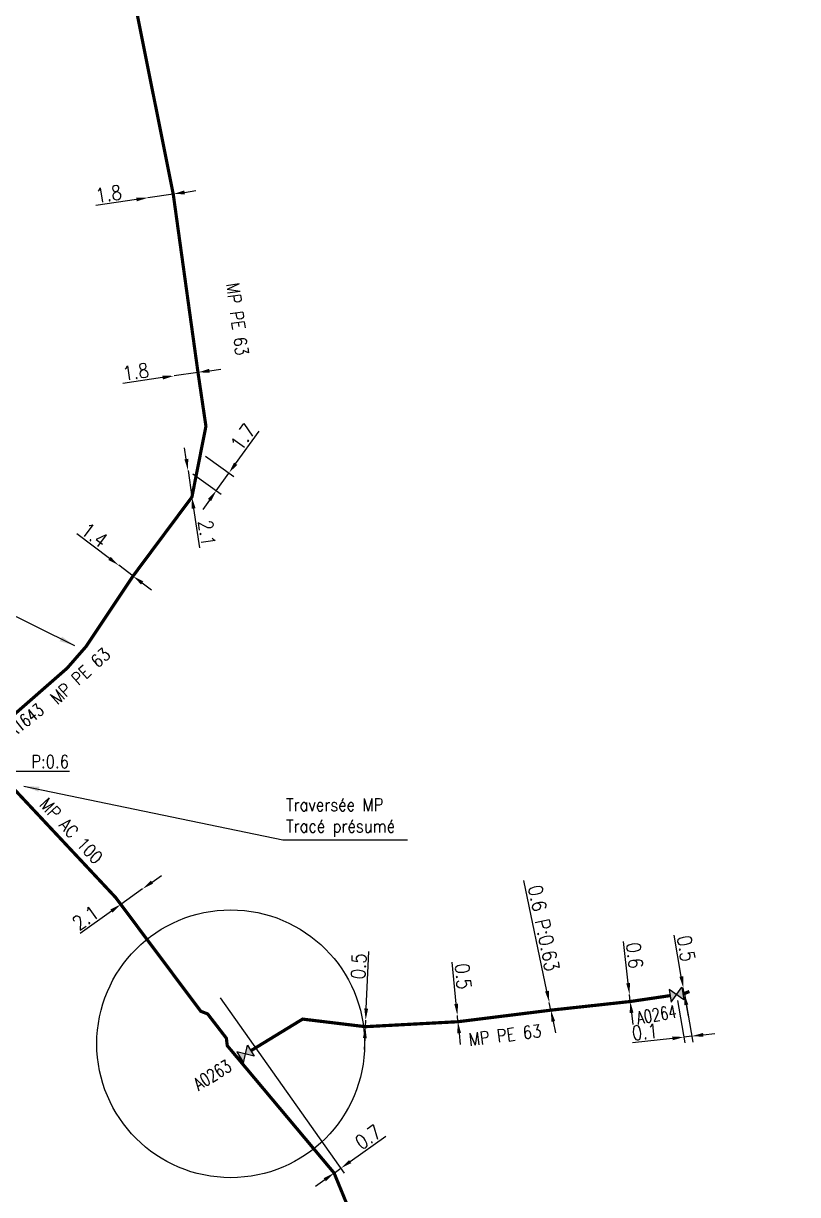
# Model space of a CAD drawing. Header units: millimetres. Extents: x 185000 to 186031, y 127990 to 129000.
# Drawn here: x 185581.7 to 185642.3, y 128147.2 to 128238.7 of the extents above; entities that cross this region are included whole.
import ezdxf
from ezdxf.enums import TextEntityAlignment as Align

# ---------------------------------------------------------------- set-up
doc = ezdxf.new("R2010")
doc.units = ezdxf.units.MM
doc.header["$PDMODE"] = 34
doc.layers.get('0').update_dxf_attribs({"linetype": 'CONTINUOUS'})
doc.layers.get('DEFPOINTS').update_dxf_attribs({"linetype": 'CONTINUOUS'})
for name, color, linetype in [('G_120', 4, 'CONTINUOUS'), ('G_300', 7, 'CONTINUOUS'), ('G_900', 7, 'CONTINUOUS')]:
    doc.layers.add(name, color=color, linetype=linetype)
doc.styles.get("Standard").update_dxf_attribs({"font": 'romans.shx', "width": 0.85})
doc.linetypes.add('G_typB_AP', pattern='A,5,-0.3,["o",Standard,S=1.5,R=0,X=0,Y=-0.5],-1.65', length=6.95)
doc.linetypes.add('G_TYPB_PE', pattern='A,5,-0.3,["o",Standard,S=1.5,R=0,X=0,Y=-0.5],-1.65', length=6.95)
doc.dimstyles.get("Standard").update_dxf_attribs({"dimtxt": 1.5, "dimasz": 1.2, "dimexe": 0.625, "dimexo": 0.625, "dimgap": 0.25, "dimtad": 1, "dimdec": 1, "dimzin": 0, "dimdsep": 46, "dimtxsty": 'Standard', "dimcen": -0.5, "dimadec": 0, "dimazin": 0, "dimtfac": 1, "dimtdec": 1, "dimtmove": 0, "dimatfit": 3, "dimfxl": 0, "dimtolj": 1, "dimtzin": 0, "dimarcsym": 0})

# ---------------------------------------------------------------- blocks, each defined once
blk = doc.blocks.new('G_300_04')
at = {"linetype": 'Continuous'}
h = blk.add_hatch(color=0, dxfattribs=at)
h.paths.add_polyline_path([(-0.5, 0.5), (-0.5, -0.5), (0, 0)])
h.paths.add_polyline_path([(0.5, 0.5), (0, 0), (0.5, -0.5)])
at = {"color": 0, "linetype": 'Continuous', "flags": 128}
blk.add_lwpolyline([(-0.5, -0.5), (0.5, 0.5), (0.5, -0.5), (-0.5, 0.5)], close=True, dxfattribs=at)
at = {"color": 0, "linetype": 'Continuous', "width": 0.75}
blk.add_attdef('NUM', text='', height=1, dxfattribs=at).set_placement((0, 1.782), align=Align.MIDDLE_CENTER)
at = {"color": 0, "linetype": 'Continuous', "width": 0.75, "flags": 3}
for tag, p in [('DEF_LEG', (0, -5)), ('DEF_COUP', (0, -7.5)), ('DEF_TYPE', (0, -10))]:
    blk.add_attdef(tag, text='', height=1.2, dxfattribs=at).set_placement(p, align=Align.MIDDLE)
blk = doc.blocks.new('*D409')
at = {"layer": 'DEFPOINTS', "color": 0, "linetype": 'Continuous', "transparency": 16777216}
for p in [(185615.645, 128161.167), (185615.645, 128161.167), (185615.693, 128160.669)]:
    blk.add_point(p, dxfattribs=at)
at = {"layer": 'G_120', "color": 0, "linetype": 'Continuous', "lineweight": -2, "transparency": 16777216}
for p, q in [((185615.558, 128162.062), (185615.241, 128165.326)), ((185615.693, 128160.669), (185615.645, 128161.167)), ((185615.78, 128159.773), (185615.867, 128158.877))]:
    blk.add_line(p, q, dxfattribs=at)
at = {"layer": 'G_120', "color": 0, "linetype": 'Continuous', "transparency": 16777216}
for points in [[(185615.707, 128162.077), (185615.409, 128162.048), (185615.645, 128161.167)], [(185615.93, 128159.788), (185615.631, 128159.759), (185615.693, 128160.669)]]:
    blk.add_solid(points, dxfattribs=at)
at = {"layer": 'G_120', "color": 0, "linetype": 'Continuous', "transparency": 16777216, "insert": (185616.103, 128164.214), "char_height": 1.125, "attachment_point": 5, "rotation": 275.54882}
blk.add_mtext('\\A1;0.5', dxfattribs=at)
blk = doc.blocks.new('*D410')
at = {"layer": 'DEFPOINTS', "color": 0, "linetype": 'Continuous', "transparency": 16777216}
for p in [(185608.475, 128160.801), (185608.475, 128160.801), (185608.45, 128160.281)]:
    blk.add_point(p, dxfattribs=at)
at = {"layer": 'G_120', "color": 0, "linetype": 'Continuous', "lineweight": -2, "transparency": 16777216}
for p, q in [((185608.518, 128161.7), (185608.732, 128166.163)), ((185608.45, 128160.281), (185608.475, 128160.801)), ((185608.407, 128159.382), (185608.364, 128158.484))]:
    blk.add_line(p, q, dxfattribs=at)
at = {"layer": 'G_120', "color": 0, "linetype": 'Continuous', "transparency": 16777216}
for points in [[(185608.368, 128161.707), (185608.668, 128161.693), (185608.475, 128160.801)], [(185608.257, 128159.39), (185608.557, 128159.375), (185608.45, 128160.281)]]:
    blk.add_solid(points, dxfattribs=at)
at = {"layer": 'G_120', "color": 0, "linetype": 'Continuous', "transparency": 16777216, "insert": (185607.925, 128165.011), "char_height": 1.125, "attachment_point": 5, "rotation": 87.25788}
blk.add_mtext('\\A1;0.5', dxfattribs=at)
blk = doc.blocks.new('*D411')
at = {"layer": 'DEFPOINTS', "color": 0, "linetype": 'Continuous', "transparency": 16777216}
for p in [(185622.836, 128162.18), (185622.836, 128162.18), (185622.962, 128161.573)]:
    blk.add_point(p, dxfattribs=at)
at = {"layer": 'G_120', "color": 0, "linetype": 'Continuous', "lineweight": -2, "transparency": 16777216}
for p, q in [((185622.653, 128163.061), (185620.855, 128171.71)), ((185622.962, 128161.573), (185622.836, 128162.18)), ((185623.145, 128160.692), (185623.328, 128159.811))]:
    blk.add_line(p, q, dxfattribs=at)
at = {"layer": 'G_120', "color": 0, "linetype": 'Continuous', "transparency": 16777216}
for points in [[(185622.799, 128163.092), (185622.506, 128163.031), (185622.836, 128162.18)], [(185623.292, 128160.722), (185622.998, 128160.661), (185622.962, 128161.573)]]:
    blk.add_solid(points, dxfattribs=at)
at = {"layer": 'G_120', "color": 0, "linetype": 'Continuous', "transparency": 16777216, "insert": (185622.397, 128167.979), "char_height": 1.125, "attachment_point": 5, "rotation": 281.74008}
blk.add_mtext('\\A1;0.6 P:0.63', dxfattribs=at)
blk = doc.blocks.new('*D412')
at = {"layer": 'DEFPOINTS', "color": 0, "linetype": 'Continuous', "transparency": 16777216}
for p in [(185633.318, 128163.316), (185633.318, 128163.316), (185633.396, 128162.873)]:
    blk.add_point(p, dxfattribs=at)
at = {"layer": 'G_120', "color": 0, "linetype": 'Continuous', "lineweight": -2, "transparency": 16777216}
for p, q in [((185633.161, 128164.202), (185632.592, 128167.431)), ((185633.396, 128162.873), (185633.318, 128163.316)), ((185633.553, 128161.986), (185633.709, 128161.1))]:
    blk.add_line(p, q, dxfattribs=at)
at = {"layer": 'G_120', "color": 0, "linetype": 'Continuous', "transparency": 16777216}
for points in [[(185633.309, 128164.228), (185633.014, 128164.176), (185633.318, 128163.316)], [(185633.7, 128162.012), (185633.405, 128161.96), (185633.396, 128162.873)]]:
    blk.add_solid(points, dxfattribs=at)
at = {"layer": 'G_120', "color": 0, "linetype": 'Continuous', "transparency": 16777216, "insert": (185633.537, 128166.39), "char_height": 1.125, "attachment_point": 5, "rotation": 280.01054}
blk.add_mtext('\\A1;0.5', dxfattribs=at)
blk = doc.blocks.new('*D413')
at = {"layer": 'DEFPOINTS', "color": 0, "linetype": 'Continuous', "transparency": 16777216}
for p in [(185633.318, 128163.316), (185632.783, 128162.782), (185633.984, 128159.54)]:
    blk.add_point(p, dxfattribs=at)
at = {"layer": 'G_300', "color": 0, "linetype": 'Continuous', "lineweight": -2, "transparency": 16777216}
for p, q in [((185632.864, 128162.32), (185633.449, 128159.007)), ((185633.4, 128162.853), (185634.066, 128159.078)), ((185633.984, 128159.54), (185633.368, 128159.469)), ((185634.879, 128159.642), (185635.773, 128159.745)), ((185632.473, 128159.367), (185629.346, 128159.01))]:
    blk.add_line(p, q, dxfattribs=at)
at = {"layer": 'G_300', "color": 0, "linetype": 'Continuous', "transparency": 16777216}
for points in [[(185632.456, 128159.516), (185632.49, 128159.218), (185633.368, 128159.469)], [(185634.862, 128159.791), (185634.896, 128159.493), (185633.984, 128159.54)]]:
    blk.add_solid(points, dxfattribs=at)
at = {"layer": 'G_300', "color": 0, "linetype": 'Continuous', "transparency": 16777216, "insert": (185630.307, 128159.874), "char_height": 1.125, "attachment_point": 5, "rotation": 6.52514}
blk.add_mtext('\\A1;0.1', dxfattribs=at)
blk = doc.blocks.new('*D414')
at = {"layer": 'DEFPOINTS', "color": 0, "linetype": 'Continuous', "transparency": 16777216}
for p in [(185596.824, 128162.924), (185606.005, 128148.838), (185606.523, 128149.207)]:
    blk.add_point(p, dxfattribs=at)
at = {"layer": 'G_120', "color": 0, "linetype": 'Continuous', "lineweight": -2, "transparency": 16777216}
for p, q in [((185597.094, 128162.541), (185606.794, 128148.825)), ((185607.256, 128149.73), (185610.064, 128151.732)), ((185606.005, 128148.838), (185606.523, 128149.207)), ((185605.272, 128148.316), (185604.539, 128147.793))]:
    blk.add_line(p, q, dxfattribs=at)
at = {"layer": 'G_120', "color": 0, "linetype": 'Continuous', "transparency": 16777216}
for points in [[(185607.169, 128149.852), (185607.343, 128149.608), (185606.523, 128149.207)], [(185605.185, 128148.438), (185605.359, 128148.194), (185606.005, 128148.838)]]:
    blk.add_solid(points, dxfattribs=at)
at = {"layer": 'G_120', "color": 0, "linetype": 'Continuous', "transparency": 16777216, "insert": (185608.661, 128151.652), "char_height": 1.125, "attachment_point": 5, "rotation": 35.48358}
blk.add_mtext('\\A1;0.7', dxfattribs=at)
blk = doc.blocks.new('*D434')
at = {"layer": 'DEFPOINTS', "color": 0, "linetype": 'Continuous', "transparency": 16777216}
for p in [(185629.106, 128162.795), (185629.106, 128162.795), (185629.168, 128162.249)]:
    blk.add_point(p, dxfattribs=at)
at = {"layer": 'G_120', "color": 0, "linetype": 'Continuous', "lineweight": -2, "transparency": 16777216}
for p, q in [((185629.003, 128163.69), (185628.631, 128166.947)), ((185629.168, 128162.249), (185629.106, 128162.795)), ((185629.271, 128161.355), (185629.373, 128160.461))]:
    blk.add_line(p, q, dxfattribs=at)
at = {"layer": 'G_120', "color": 0, "linetype": 'Continuous', "transparency": 16777216}
for points in [[(185629.152, 128163.707), (185628.854, 128163.673), (185629.106, 128162.795)], [(185629.42, 128161.372), (185629.122, 128161.338), (185629.168, 128162.249)]]:
    blk.add_solid(points, dxfattribs=at)
at = {"layer": 'G_120', "color": 0, "linetype": 'Continuous', "transparency": 16777216, "insert": (185629.511, 128165.851), "char_height": 1.125, "attachment_point": 5, "rotation": 276.52575}
blk.add_mtext('\\A1;0.6', dxfattribs=at)
blk = doc.blocks.new('*D441')
at = {"layer": 'DEFPOINTS', "color": 0, "linetype": 'Continuous', "transparency": 16777216}
for p in [(185589.16, 128196.359), (185589.16, 128196.359), (185590.279, 128195.518)]:
    blk.add_point(p, dxfattribs=at)
at = {"layer": 'G_120', "color": 0, "linetype": 'Continuous', "lineweight": -2, "transparency": 16777216}
for p, q in [((185588.44, 128196.899), (185585.891, 128198.813)), ((185590.279, 128195.518), (185589.16, 128196.359)), ((185590.999, 128194.978), (185591.719, 128194.437))]:
    blk.add_line(p, q, dxfattribs=at)
at = {"layer": 'G_120', "color": 0, "linetype": 'Continuous', "transparency": 16777216}
for points in [[(185588.53, 128197.019), (185588.35, 128196.779), (185589.16, 128196.359)], [(185591.089, 128195.098), (185590.909, 128194.858), (185590.279, 128195.518)]]:
    blk.add_solid(points, dxfattribs=at)
at = {"layer": 'G_120', "color": 0, "linetype": 'Continuous', "transparency": 16777216, "insert": (185587.256, 128198.726), "char_height": 1.125, "attachment_point": 5, "rotation": 323.09377}
blk.add_mtext('\\A1;1.4', dxfattribs=at)
blk = doc.blocks.new('*D442')
at = {"layer": 'DEFPOINTS', "color": 0, "linetype": 'Continuous', "transparency": 16777216}
for p in [(185594.58, 128203.775), (185594.58, 128203.775), (185594.886, 128201.698)]:
    blk.add_point(p, dxfattribs=at)
at = {"layer": 'G_120', "color": 0, "linetype": 'Continuous', "lineweight": -2, "transparency": 16777216}
for p, q in [((185594.448, 128204.665), (185594.317, 128205.556)), ((185594.58, 128203.775), (185594.886, 128201.698)), ((185595.017, 128200.807), (185595.472, 128197.727))]:
    blk.add_line(p, q, dxfattribs=at)
at = {"layer": 'G_120', "color": 0, "linetype": 'Continuous', "transparency": 16777216}
for points in [[(185594.597, 128204.687), (185594.3, 128204.644), (185594.58, 128203.775)], [(185595.166, 128200.829), (185594.869, 128200.785), (185594.886, 128201.698)]]:
    blk.add_solid(points, dxfattribs=at)
at = {"layer": 'G_120', "color": 0, "linetype": 'Continuous', "transparency": 16777216, "insert": (185596.06, 128198.878), "char_height": 1.125, "attachment_point": 5, "rotation": 278.38937}
blk.add_mtext('\\A1;2.1', dxfattribs=at)
blk = doc.blocks.new('*D443')
at = {"layer": 'DEFPOINTS', "color": 0, "linetype": 'Continuous', "transparency": 16777216}
for p in [(185591.033, 128171.063), (185591.033, 128171.063), (185589.323, 128169.844)]:
    blk.add_point(p, dxfattribs=at)
at = {"layer": 'G_120', "color": 0, "linetype": 'Continuous', "lineweight": -2, "transparency": 16777216}
for p, q in [((185591.766, 128171.586), (185592.499, 128172.108)), ((185591.033, 128171.063), (185589.323, 128169.844)), ((185588.59, 128169.322), (185586.143, 128167.577))]:
    blk.add_line(p, q, dxfattribs=at)
at = {"layer": 'G_120', "color": 0, "linetype": 'Continuous', "transparency": 16777216}
for points in [[(185591.679, 128171.708), (185591.853, 128171.464), (185591.033, 128171.063)], [(185588.503, 128169.444), (185588.677, 128169.2), (185589.323, 128169.844)]]:
    blk.add_solid(points, dxfattribs=at)
at = {"layer": 'G_120', "color": 0, "linetype": 'Continuous', "transparency": 16777216, "insert": (185586.565, 128168.799), "char_height": 1.125, "attachment_point": 5, "rotation": 35.48358}
blk.add_mtext('\\A1;2.1', dxfattribs=at)
blk = doc.blocks.new('*D444')
at = {"layer": 'DEFPOINTS', "color": 0, "linetype": 'Continuous', "transparency": 16777216}
for p in [(185593.489, 128211.172), (185593.489, 128211.172), (185595.36, 128211.445)]:
    blk.add_point(p, dxfattribs=at)
at = {"layer": 'G_120', "color": 0, "linetype": 'Continuous', "lineweight": -2, "transparency": 16777216}
for p, q in [((185596.251, 128211.575), (185597.141, 128211.705)), ((185592.598, 128211.041), (185589.489, 128210.587)), ((185595.36, 128211.445), (185593.489, 128211.172))]:
    blk.add_line(p, q, dxfattribs=at)
at = {"layer": 'G_120', "color": 0, "linetype": 'Continuous', "transparency": 16777216}
for points in [[(185596.229, 128211.723), (185596.272, 128211.427), (185595.36, 128211.445)], [(185592.577, 128211.19), (185592.62, 128210.893), (185593.489, 128211.172)]]:
    blk.add_solid(points, dxfattribs=at)
at = {"layer": 'G_120', "color": 0, "linetype": 'Continuous', "transparency": 16777216, "insert": (185590.49, 128211.491), "char_height": 1.125, "attachment_point": 5, "rotation": 8.31098}
blk.add_mtext('\\A1;1.8', dxfattribs=at)
blk = doc.blocks.new('*D445')
at = {"layer": 'DEFPOINTS', "color": 0, "linetype": 'Continuous', "transparency": 16777216}
for p in [(185593.424, 128225.394), (185591.435, 128225.099), (185591.435, 128225.099)]:
    blk.add_point(p, dxfattribs=at)
at = {"layer": 'G_120', "color": 0, "linetype": 'Continuous', "lineweight": -2, "transparency": 16777216}
for p, q in [((185593.424, 128225.394), (185591.435, 128225.099)), ((185594.315, 128225.525), (185595.205, 128225.657)), ((185590.544, 128224.968), (185587.369, 128224.498))]:
    blk.add_line(p, q, dxfattribs=at)
at = {"layer": 'G_120', "color": 0, "linetype": 'Continuous', "transparency": 16777216}
for points in [[(185594.293, 128225.674), (185594.337, 128225.377), (185593.424, 128225.394)], [(185590.522, 128225.116), (185590.566, 128224.819), (185591.435, 128225.099)]]:
    blk.add_solid(points, dxfattribs=at)
at = {"layer": 'G_120', "color": 0, "linetype": 'Continuous', "transparency": 16777216, "insert": (185588.368, 128225.404), "char_height": 1.125, "attachment_point": 5, "rotation": 8.41439}
blk.add_mtext('\\A1;1.8', dxfattribs=at)
blk = doc.blocks.new('*D447')
at = {"layer": 'DEFPOINTS', "color": 0, "linetype": 'Continuous', "transparency": 16777216}
for p in [(185595.57, 128205.157), (185594.58, 128203.775), (185596.789, 128202.191)]:
    blk.add_point(p, dxfattribs=at)
at = {"layer": 'G_120', "color": 0, "linetype": 'Continuous', "lineweight": -2, "transparency": 16777216}
for p, q in [((185598.304, 128204.304), (185600.134, 128206.858)), ((185595.951, 128204.884), (185598.16, 128203.3)), ((185594.961, 128203.502), (185597.17, 128201.918)), ((185596.789, 128202.191), (185597.779, 128203.573)), ((185596.265, 128201.46), (185595.74, 128200.728))]:
    blk.add_line(p, q, dxfattribs=at)
at = {"layer": 'G_120', "color": 0, "linetype": 'Continuous', "transparency": 16777216}
for points in [[(185598.182, 128204.392), (185598.426, 128204.217), (185597.779, 128203.573)], [(185596.143, 128201.547), (185596.386, 128201.372), (185596.789, 128202.191)]]:
    blk.add_solid(points, dxfattribs=at)
at = {"layer": 'G_120', "color": 0, "linetype": 'Continuous', "transparency": 16777216, "insert": (185598.872, 128206.384), "char_height": 1.125, "attachment_point": 5, "rotation": 54.36444}
blk.add_mtext('\\A1;1.7', dxfattribs=at)

msp = doc.modelspace()

# ---------------------------------------------------------------- linework, layer by layer
at = {"layer": 'G_120', "linetype": 'G_TYPB_PE', "ltscale": 0.5, "const_width": 0.25}
for points in [[(185579.736, 128183.598), (185585.125, 128188.313), (185586.613, 128190.019), (185590.279, 128195.518), (185594.886, 128201.698), (185595.57, 128205.157), (185595.981, 128207.237), (185595.36, 128211.445), (185593.424, 128225.394), (185589.583, 128244.541), (185589.503, 128251.852), (185589.738, 128258.593), (185589.924, 128263.906), (185590.364, 128266.841), (185591.121, 128269.912), (185591.185, 128270.17)], [(185599.503, 128158.405), (185600.27, 128158.874), (185603.542, 128160.873), (185608.45, 128160.281), (185615.693, 128160.669), (185622.962, 128161.573), (185622.962, 128161.573), (185629.168, 128162.249), (185632.292, 128162.71)]]:
    msp.add_lwpolyline(points, dxfattribs=at)
at = {"layer": 'G_120', "linetype": 'G_typB_AP', "ltscale": 0.5, "const_width": 0.25}
msp.add_lwpolyline([(185577.385, 128182.698), (185588.925, 128170.377), (185588.925, 128170.377), (185588.925, 128170.377), (185589.323, 128169.844), (185595.305, 128161.85), (185595.575, 128161.489), (185596.117, 128161.277), (185596.85, 128160.326), (185597.582, 128159.376), (185597.649, 128158.797), (185598.495, 128157.789), (185606.005, 128148.838), (185615.12, 128126.639), (185615.12, 128126.639), (185624.339, 128104.481), (185626.391, 128100.318), (185628.96, 128094.894), (185630.826, 128093.301), (185630.826, 128093.301), (185641.217, 128087.367), (185641.217, 128087.367), (185642.129, 128086.846)], dxfattribs=at)
at = {"layer": 'G_120', "linetype": 'G_TYPB_PE', "ltscale": 0.5, "const_width": 0.25, "flags": 128}
msp.add_lwpolyline([(185633.281, 128162.856), (185633.396, 128162.873), (185633.792, 128163.031)], dxfattribs=at)
at = {"layer": 'G_120', "linetype": 'G_typB_AP', "ltscale": 0.5, "const_width": 0.25, "flags": 128}
msp.add_lwpolyline([(185598.495, 128157.789), (185598.649, 128157.883)], dxfattribs=at)
at = {"layer": 'G_900', "ltscale": 0.5}
msp.add_circle((185597.921, 128158.945), 10.473, dxfattribs=at)

# ---------------------------------------------------------------- block references
at = {"layer": 'G_300', "ltscale": 0.5}
ref = msp.add_blockref('G_300_04', (185579.361, 128183.273), dxfattribs=dict(at, rotation=38.79796250193546))
ref.add_attrib('NUM', 'A1643', dxfattribs={"layer": '0', "color": 0, "linetype": 'Continuous', "height": 1, "rotation": 38.79796, "width": 0.75}).set_placement((185581.87, 128184.257), align=Align.MIDDLE_CENTER)
ref = msp.add_blockref('G_300_04', (185632.783, 128162.782), dxfattribs=dict(at, rotation=10.01053681596284))
ref.add_attrib('NUM', 'A0264', dxfattribs={"layer": '0', "color": 0, "linetype": 'Continuous', "height": 1, "rotation": 10.01054, "width": 0.75}).set_placement((185631.215, 128161.222), align=Align.MIDDLE_CENTER)
ref = msp.add_blockref('G_300_04', (185599.076, 128158.144), dxfattribs=dict(at, rotation=31.7964519248548))
ref.add_attrib('NUM', 'A0263', dxfattribs={"layer": '0', "color": 0, "linetype": 'Continuous', "height": 1, "rotation": 31.79645, "width": 0.75}).set_placement((185596.486, 128156.508), align=Align.MIDDLE_CENTER)

# ---------------------------------------------------------------- texts
at = {"layer": 'G_120', "linetype": 'Continuous', "width": 0.85}
for s, rotation, p in [('MP PE 63', 277.58353, (185598.445, 128215.603)), ('MP PE 63', 42.25379, (185586.156, 128187.705)), ('MP AC 100', 313.12415, (185585.451, 128175.6)), ('MP PE 63', 7.09067, (185619.369, 128159.619))]:
    msp.add_text(s, height=1, rotation=rotation, dxfattribs=at).set_placement(p, align=Align.MIDDLE)
at = {"layer": 'G_120', "linetype": 'Continuous', "insert": (185602.247, 128176.635), "char_height": 1, "attachment_point": 4}
msp.add_mtext('Traversée MP\\PTracé présumé', dxfattribs=at)
at = {"layer": 'G_300', "linetype": 'Continuous', "insert": (185582.322, 128181.003), "char_height": 1, "attachment_point": 4}
msp.add_mtext('P:0.6', dxfattribs=at)

# ---------------------------------------------------------------- dimensions: what is measured, and where the dimension line sits
at = {"layer": 'G_120', "linetype": 'Continuous'}
for base, p1, p2, angle, text, override, picture, middle in [((185591.435, 128225.099), (185593.424, 128225.394), (185591.435, 128225.099), 8.41439, '1.8', {"dimscale": 0.75, "dimlfac": 1, "dimlunit": 2, "dimatfit": 0}, '*D445', (185588.478, 128224.662)), ((185593.489, 128211.172), (185595.36, 128211.445), (185593.489, 128211.172), 8.31098, '1.8', {"dimscale": 0.75, "dimatfit": 0}, '*D444', (185590.598, 128210.749)), ((185622.836, 128162.18), (185622.962, 128161.573), (185622.836, 128162.18), 281.74008, '<> P:0.63', {"dimscale": 0.75, "dimatfit": 0}, '*D411', (185621.662, 128167.826))]:
    dim = msp.add_linear_dim(base=base, p1=p1, p2=p2, angle=angle, text=text, dimstyle='Standard', override=override, dxfattribs=at)
    dim.commit()
    dim.dimension.update_dxf_attribs({"geometry": picture, "text_midpoint": middle, "dimtype": 160})
for base, p1, p2, angle, override, picture, middle in [((185596.789, 128202.191), (185595.57, 128205.157), (185594.58, 128203.775), 54.36444, {"dimscale": 0.75, "dimatfit": 0}, '*D447', (185599.481, 128205.947)), ((185594.58, 128203.775), (185594.886, 128201.698), (185594.58, 128203.775), 278.38937, {"dimscale": 0.75, "dimatfit": 0}, '*D442', (185595.318, 128198.768)), ((185589.16, 128196.359), (185590.279, 128195.518), (185589.16, 128196.359), 323.09377, {"dimscale": 0.75, "dimlfac": 1, "dimlunit": 2, "dimatfit": 0}, '*D441', (185586.806, 128198.127)), ((185591.033, 128171.063), (185589.323, 128169.844), (185591.033, 128171.063), 215.48358, {"dimscale": 0.75, "dimatfit": 0}, '*D443', (185587, 128168.188)), ((185629.1057, 128162.7955), (185629.1683, 128162.249), (185629.1057, 128162.7955), 276.52575, {"dimscale": 0.75, "dimlfac": 1, "dimlunit": 2, "dimatfit": 0}, '*D434', (185628.766, 128165.7654)), ((185633.318, 128163.316), (185633.396, 128162.873), (185633.318, 128163.316), 280.01054, {"dimscale": 0.75, "dimatfit": 0}, '*D412', (185632.798, 128166.26)), ((185608.475, 128160.801), (185608.45, 128160.281), (185608.475, 128160.801), 267.25788, {"dimscale": 0.75, "dimatfit": 0}, '*D410', (185608.675, 128164.975)), ((185615.645, 128161.167), (185615.693, 128160.669), (185615.645, 128161.167), 275.54882, {"dimscale": 0.75, "dimlfac": 1, "dimlunit": 2, "dimatfit": 0}, '*D409', (185615.356, 128164.142)), ((185606.523, 128149.207), (185606.005, 128148.838), (185596.824, 128162.924), 215.48358, {"dimscale": 0.75, "dimatfit": 0}, '*D414', (185609.096, 128151.041))]:
    dim = msp.add_linear_dim(base=base, p1=p1, p2=p2, angle=angle, dimstyle='Standard', override=override, dxfattribs=at)
    dim.commit()
    dim.dimension.update_dxf_attribs({"geometry": picture, "text_midpoint": middle, "dimtype": 160})
at = {"layer": 'G_300', "linetype": 'Continuous'}
dim = msp.add_linear_dim(base=(185633.984, 128159.54), p1=(185632.783, 128162.782), p2=(185633.318, 128163.316), angle=186.52514, text='0.1', dimstyle='Standard', override={"dimscale": 0.75, "dimatfit": 0}, dxfattribs=at)
dim.commit()
dim.dimension.update_dxf_attribs({"geometry": '*D413', "text_midpoint": (185630.392, 128159.129), "dimtype": 160})

# ---------------------------------------------------------------- leaders
at = {"layer": 'G_120', "linetype": 'Continuous', "annotation_type": 0, "has_hookline": 1}
for points, hookline_direction, text_width in [([(185585.717, 128190.075), (185570.387, 128197.612), (185569.187, 128197.612)], 1, 16.19), ([(185581.749, 128179.096), (185601.997, 128174.885)], 0, 9.512)]:
    msp.add_leader(points, dimstyle='Standard', dxfattribs=dict(at, hookline_direction=hookline_direction, text_width=text_width))
at = {"layer": 'G_300', "linetype": 'Continuous', "annotation_type": 0, "has_hookline": 1, "hookline_direction": 0, "text_width": 2.995}
msp.add_leader([(185579.604, 128182.772), (185580.872, 128180.253), (185582.072, 128180.253)], dimstyle='Standard', dxfattribs=at)

doc.saveas('drawing.dxf')
